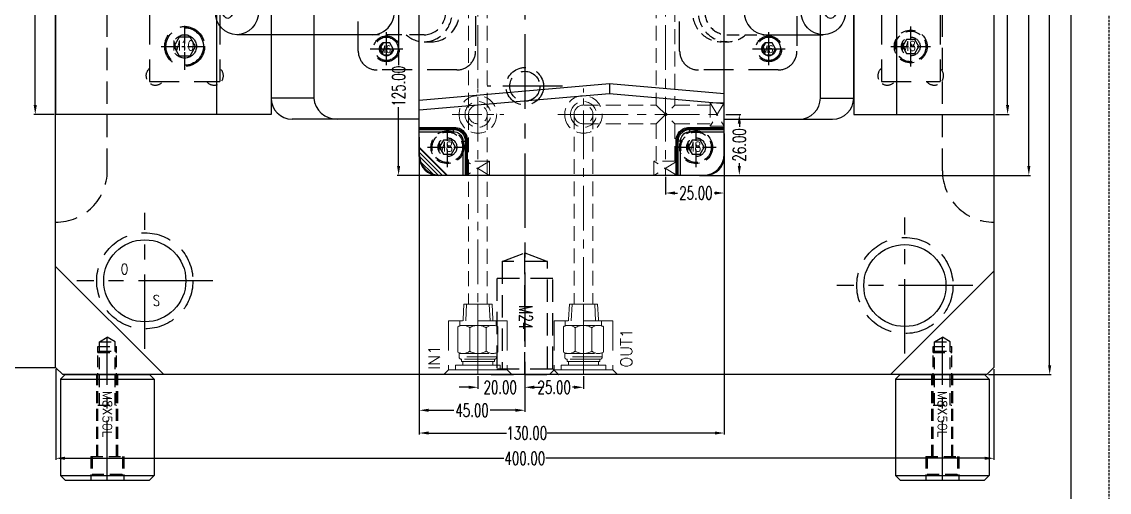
# Model space of a CAD drawing. Header units: inches. Extents: x 179987 to 181505, y -56815 to -55741.
# Drawn here: x 181041.7 to 181505.3, y -56300.4 to -56099.6 of the extents above; entities that cross this region are included whole.
import ezdxf
from ezdxf.enums import TextEntityAlignment as Align

# ---------------------------------------------------------------- set-up
doc = ezdxf.new("R2010")
doc.units = ezdxf.units.IN
doc.header["$LTSCALE"] = 2
doc.header["$MEASUREMENT"] = 0
doc.header["$PDMODE"] = 3
doc.header["$PDSIZE"] = 0.3125
for name, pattern in [('CENTER', [50.8, 31.75, -6.35, 6.35, -6.35]), ('CENTER2', [1.125, 0.75, -0.125, 0.125, -0.125]), ('DASHED', [0.75, 0.5, -0.25]), ('HIDDEN', [9.525, 6.35, -3.175])]:
    doc.linetypes.add(name, pattern=pattern)
doc.layers.get('0').update_dxf_attribs({"linetype": 'CONTINUOUS'})
doc.layers.get('Defpoints').update_dxf_attribs({"linetype": 'CONTINUOUS'})
for name, color, linetype in [('5', 5, 'CONTINUOUS'), ('A', 7, 'CONTINUOUS'), ('CAV-COR', 1, 'CONTINUOUS'), ('cen', 1, 'CENTER'), ('COOL', 171, 'CONTINUOUS'), ('hidden', 4, 'HIDDEN'), ('PIN', 4, 'CONTINUOUS'), ('SCREW', 52, 'HIDDEN'), ('SILDE', 6, 'CONTINUOUS'), ('SP', 3, 'CONTINUOUS'), ('WT', 4, 'CONTINUOUS'), ('壓塊', 157, 'CONTINUOUS'), ('文字', 1, 'CONTINUOUS')]:
    doc.layers.add(name, color=color, linetype=linetype)
doc.layers.add('dim', color=3, linetype='CONTINUOUS', lineweight=15)
doc.layers.add('WR', color=122, linetype='HIDDEN', lineweight=18)
doc.styles.add('ROMANC', font='romanc', dxfattribs={"width": 0.6, "height": 1})
doc.styles.add('ROMANS', font='ROMANS.shx', dxfattribs={"height": 5, "bigfont": 'chineset.shx'})
doc.styles.get("Standard").update_dxf_attribs({"font": 'txt.shx', "width": 0.67})
doc.styles.add('txt', font='txt.shx', dxfattribs={"width": 0.75, "height": 3.2})
doc.dimstyles.new('2.00', dxfattribs={"dimtxt": 5.5, "dimasz": 4, "dimexe": 0.666, "dimexo": 0.626, "dimgap": 1, "dimtad": 0, "dimzin": 0, "dimdsep": 46, "dimtxsty": 'Standard', "dimcen": 0.09, "dimclrd": 3, "dimclre": 3, "dimclrt": 7, "dimazin": 0, "dimtfac": 1, "dimtofl": 0, "dimtmove": 0, "dimatfit": 0, "dimfxl": 0, "dimtolj": 1, "dimtzin": 0, "dimarcsym": 0})

# ---------------------------------------------------------------- blocks, each defined once
blk = doc.blocks.new('*D40286')
at = {"layer": 'Defpoints', "color": 0}
for p in [(181211.18, -56148.57), (181341.18, -56146.73), (181341.18, -56275.14)]:
    blk.add_point(p, dxfattribs=at)
at = {"layer": 'dim', "color": 3, "linetype": 'ByBlock', "lineweight": -2}
for p, q in [((181211.18, -56149.19), (181211.18, -56275.8)), ((181341.18, -56147.35), (181341.18, -56275.8)), ((181215.18, -56275.14), (181248.34, -56275.14)), ((181337.18, -56275.14), (181265.7, -56275.14))]:
    blk.add_line(p, q, dxfattribs=at)
at = {"layer": 'dim', "color": 3, "linetype": 'ByBlock'}
for points in [[(181215.18, -56274.47), (181215.18, -56275.8), (181211.18, -56275.14)], [(181337.18, -56275.8), (181337.18, -56274.47), (181341.18, -56275.14)]]:
    blk.add_solid(points, dxfattribs=at)
at = {"layer": 'dim', "color": 7, "linetype": 'ByBlock', "insert": (181257.02, -56275.14), "char_height": 5.5, "attachment_point": 5}
blk.add_mtext('\\A1;130.00', dxfattribs=at)
blk = doc.blocks.new('*D40287')
at = {"layer": 'Defpoints', "color": 0}
for p in [(181056.18, -56247.2), (181456.18, -56247.2), (181456.18, -56285.92)]:
    blk.add_point(p, dxfattribs=at)
at = {"layer": 'dim', "color": 3, "linetype": 'ByBlock', "lineweight": -2}
for p, q in [((181056.18, -56247.83), (181056.18, -56286.58)), ((181456.18, -56247.83), (181456.18, -56286.58)), ((181060.18, -56285.92), (181247.19, -56285.92)), ((181452.18, -56285.92), (181265.16, -56285.92))]:
    blk.add_line(p, q, dxfattribs=at)
at = {"layer": 'dim', "color": 3, "linetype": 'ByBlock'}
for points in [[(181060.18, -56285.25), (181060.18, -56286.58), (181056.18, -56285.92)], [(181452.18, -56286.58), (181452.18, -56285.25), (181456.18, -56285.92)]]:
    blk.add_solid(points, dxfattribs=at)
at = {"layer": 'dim', "color": 7, "linetype": 'ByBlock', "insert": (181256.18, -56285.92), "char_height": 5.5, "attachment_point": 5}
blk.add_mtext('\\A1;400.00', dxfattribs=at)
blk = doc.blocks.new('*D40288')
at = {"layer": 'Defpoints', "color": 0}
for p in [(181322.7, -55885.2), (181471.03, -55885.2), (181332.18, -56165.2)]:
    blk.add_point(p, dxfattribs=at)
at = {"layer": 'dim', "color": 3, "linetype": 'ByBlock', "lineweight": -2}
for p, q in [((181323.33, -55885.2), (181471.7, -55885.2)), ((181471.03, -55889.2), (181471.03, -56015.91)), ((181471.03, -56161.2), (181471.03, -56034.49)), ((181332.8, -56165.2), (181471.7, -56165.2))]:
    blk.add_line(p, q, dxfattribs=at)
at = {"layer": 'dim', "color": 3, "linetype": 'ByBlock'}
for points in [[(181471.7, -55889.2), (181470.36, -55889.2), (181471.03, -55885.2)], [(181470.36, -56161.2), (181471.7, -56161.2), (181471.03, -56165.2)]]:
    blk.add_solid(points, dxfattribs=at)
at = {"layer": 'dim', "color": 7, "linetype": 'ByBlock', "insert": (181471.03, -56025.2), "char_height": 5.5, "attachment_point": 5, "rotation": 90}
blk.add_mtext('\\A1;280.00', dxfattribs=at)
blk = doc.blocks.new('*D40289')
at = {"layer": 'Defpoints', "color": 0}
for p in [(181453.18, -55800.2), (181479.91, -55800.2), (181453.18, -56250.2)]:
    blk.add_point(p, dxfattribs=at)
at = {"layer": 'dim', "color": 3, "linetype": 'ByBlock', "lineweight": -2}
for p, q in [((181453.8, -55800.2), (181480.58, -55800.2)), ((181479.91, -55804.2), (181479.91, -56015.91)), ((181479.91, -56246.2), (181479.91, -56034.49)), ((181453.8, -56250.2), (181480.58, -56250.2))]:
    blk.add_line(p, q, dxfattribs=at)
at = {"layer": 'dim', "color": 3, "linetype": 'ByBlock'}
for points in [[(181480.58, -55804.2), (181479.25, -55804.2), (181479.91, -55800.2)], [(181479.25, -56246.2), (181480.58, -56246.2), (181479.91, -56250.2)]]:
    blk.add_solid(points, dxfattribs=at)
at = {"layer": 'dim', "color": 7, "linetype": 'ByBlock', "insert": (181479.91, -56025.2), "char_height": 5.5, "attachment_point": 5, "rotation": 90}
blk.add_mtext('\\A1;450.00', dxfattribs=at)
blk = doc.blocks.new('*D40307')
at = {"layer": 'Defpoints', "color": 0}
for p in [(181211.18, -56148.2), (181256.18, -56247.8), (181256.18, -56265.43)]:
    blk.add_point(p, dxfattribs=at)
at = {"layer": 'dim', "color": 3, "linetype": 'ByBlock', "lineweight": -2}
for p, q in [((181211.18, -56148.83), (181211.18, -56266.1)), ((181256.18, -56248.43), (181256.18, -56266.1)), ((181215.18, -56265.43), (181225.92, -56265.43)), ((181252.18, -56265.43), (181241.43, -56265.43))]:
    blk.add_line(p, q, dxfattribs=at)
at = {"layer": 'dim', "color": 3, "linetype": 'ByBlock'}
for points in [[(181215.18, -56264.77), (181215.18, -56266.1), (181211.18, -56265.43)], [(181252.18, -56266.1), (181252.18, -56264.77), (181256.18, -56265.43)]]:
    blk.add_solid(points, dxfattribs=at)
at = {"layer": 'dim', "color": 7, "linetype": 'ByBlock', "insert": (181233.68, -56265.43), "char_height": 5.5, "attachment_point": 5}
blk.add_mtext('\\A1;45.00', dxfattribs=at)
blk = doc.blocks.new('20160324.153139')
at = {"layer": 'SCREW', "linetype": 'HIDDEN', "ltscale": 0.4}
for p, q in [((-3.38, 59), (0, 60.95)), ((3.38, 59), (0, 60.95)), ((-4, 10), (-4, 57)), ((-4, 57), (4, 57)), ((-4, 54.38), (-4, 57)), ((-3.38, 59), (3.38, 59)), ((-3.38, 55), (-3.38, 59)), ((3.38, 55), (3.38, 59)), ((4, 10), (4, 57)), ((4, 54.38), (4, 57)), ((-3.38, 55), (-4, 54.38)), ((-4, 54.38), (4, 54.38)), ((-3.38, 55), (3.38, 55)), ((-3.38, 32), (-3.38, 55)), ((3.38, 55), (4, 54.38)), ((3.38, 32), (3.38, 55)), ((-4.5, 10), (-4.5, 45)), ((4.5, 10), (4.5, 45)), ((-4, 32), (4, 32)), ((-7, 10), (-7, 0)), ((-7, 10), (7, 10)), ((-6.5, 10), (-6.5, 2.5)), ((6.5, 10), (6.5, 2.5)), ((7, 10), (7, 0)), ((-6.5, 2.5), (-6, 2)), ((-6.5, 2.5), (6.5, 2.5)), ((-6, 2), (6, 2)), ((6.5, 2.5), (6, 2))]:
    blk.add_line(p, q, dxfattribs=at)
at = {"layer": 'SCREW', "linetype": 'CENTER', "ltscale": 0.4}
blk.add_line((0, 0), (0, 60.95), dxfattribs=at)
at = {"layer": 'SP'}
for p, q in [((-20, 43), (-18, 45)), ((-20, 43), (20, 43)), ((-20, 43), (-20, 2)), ((-18, 45), (18, 45)), ((18, 45), (20, 43)), ((20, 43), (20, 2)), ((-20, 2), (20, 2)), ((-20, 2), (-18, 0)), ((-18, 0), (18, 0)), ((18, 0), (20, 2))]:
    blk.add_line(p, q, dxfattribs=at)
at = {"layer": '文字', "linetype": 'Continuous', "style": 'txt'}
blk.add_text('M8X50L', height=3.802, rotation=270, dxfattribs=at).set_placement((-1.87, 38.02))
blk = doc.blocks.new('*D40369')
at = {"layer": 'Defpoints', "color": 0}
for p in [(181456.18, -55911.2), (181461.98, -55911.2), (181456.18, -56139.2)]:
    blk.add_point(p, dxfattribs=at)
at = {"layer": 'dim', "color": 3, "linetype": 'ByBlock', "lineweight": -2}
for p, q in [((181456.8, -55911.2), (181462.64, -55911.2)), ((181461.98, -55915.2), (181461.98, -56015.6)), ((181461.98, -56135.2), (181461.98, -56034.8)), ((181456.8, -56139.2), (181462.64, -56139.2))]:
    blk.add_line(p, q, dxfattribs=at)
at = {"layer": 'dim', "color": 3, "linetype": 'ByBlock'}
for points in [[(181462.64, -55915.2), (181461.31, -55915.2), (181461.98, -55911.2)], [(181461.31, -56135.2), (181462.64, -56135.2), (181461.98, -56139.2)]]:
    blk.add_solid(points, dxfattribs=at)
at = {"layer": 'dim', "color": 7, "linetype": 'ByBlock', "insert": (181461.98, -56025.2), "char_height": 5.5, "attachment_point": 5, "rotation": 90}
blk.add_mtext('\\A1;228.00', dxfattribs=at)
blk = doc.blocks.new('*D40370')
at = {"layer": 'Defpoints', "color": 0}
for p in [(181056.18, -55911.2), (181047.48, -56139.2), (181056.18, -56139.2)]:
    blk.add_point(p, dxfattribs=at)
at = {"layer": 'dim', "color": 3, "linetype": 'ByBlock', "lineweight": -2}
for p, q in [((181055.55, -55911.2), (181046.81, -55911.2)), ((181047.48, -55915.2), (181047.48, -56015.6)), ((181047.48, -56135.2), (181047.48, -56034.8)), ((181055.55, -56139.2), (181046.81, -56139.2))]:
    blk.add_line(p, q, dxfattribs=at)
at = {"layer": 'dim', "color": 3, "linetype": 'ByBlock'}
for points in [[(181048.15, -55915.2), (181046.81, -55915.2), (181047.48, -55911.2)], [(181046.81, -56135.2), (181048.15, -56135.2), (181047.48, -56139.2)]]:
    blk.add_solid(points, dxfattribs=at)
at = {"layer": 'dim', "color": 7, "linetype": 'ByBlock', "insert": (181047.48, -56025.2), "char_height": 5.5, "attachment_point": 5, "rotation": 90}
blk.add_mtext('\\A1;228.00', dxfattribs=at)
blk = doc.blocks.new('20160815.194443')
at = {"layer": 'SCREW', "linetype": 'CENTER2', "ltscale": 5}
for p, q in [((0, -10), (0, 10)), ((-10, 0), (10, 0))]:
    blk.add_line(p, q, dxfattribs=at)
at = {"layer": 'SCREW', "linetype": 'Continuous'}
blk.add_lwpolyline([(-2.31, 4), (-4.62, 0), (-2.31, -4), (2.31, -4), (4.62, 0), (2.31, 4)], close=True, dxfattribs=at)
at = {"layer": 'SCREW'}
for radius in [8.5, 8, 5]:
    blk.add_circle((0, 0), radius, dxfattribs=at)
at = {"layer": 'dim', "style": 'ROMANC', "width": 0.8}
blk.add_text('M10', height=4.186, dxfattribs=at).set_placement((-5.14, -1.71))
blk = doc.blocks.new('20160804.135220')
at = {"layer": 'SCREW', "linetype": 'CENTER2', "ltscale": 5}
for p, q in [((0, -8.5), (0, 8.5)), ((-8.5, 0), (8.5, 0))]:
    blk.add_line(p, q, dxfattribs=at)
at = {"layer": 'SCREW'}
blk.add_lwpolyline([(-1.73, 3), (-3.46, 0), (-1.73, -3), (1.73, -3), (3.46, 0), (1.73, 3)], close=True, dxfattribs=at)
at = {"layer": 'SCREW', "ltscale": 0.5}
for radius in [7, 6.5, 4]:
    blk.add_circle((0, 0), radius, dxfattribs=at)
at = {"layer": 'dim', "style": 'ROMANC', "width": 0.8}
blk.add_text('M8', height=4.186, dxfattribs=at).set_placement((-4.07, -1.86))
blk = doc.blocks.new('20140410.082121')
at = {"layer": 'SCREW', "color": 137, "linetype": 'CENTER', "ltscale": 0.25}
for p, q in [((0, -7.04), (0, 7.04)), ((-7, 0), (7, 0))]:
    blk.add_line(p, q, dxfattribs=at)
at = {"layer": 'SCREW', "color": 137, "linetype": 'Continuous'}
blk.add_lwpolyline([(-1.44, 2.5), (-2.89, 0), (-1.44, -2.5), (1.44, -2.5), (2.89, 0), (1.44, 2.5)], close=True, dxfattribs=at)
at = {"layer": 'SCREW', "color": 137}
for radius in [5.5, 5, 3]:
    blk.add_circle((0, 0), radius, dxfattribs=at)
at = {"layer": 'dim', "style": 'ROMANC', "width": 0.8}
blk.add_text('M6', height=3.172, dxfattribs=at).set_placement((-2.87, -1.7))
blk = doc.blocks.new('20160826.184208')
at = {"layer": 'PIN'}
for p, q in [((70.17, 10), (12.21, 10)), ((70.17, -10), (12.21, -10))]:
    blk.add_line(p, q, dxfattribs=at)
at = {"layer": 'PIN', "linetype": 'HIDDEN', "ltscale": 0.5}
for p, q in [((92.09, 10), (70.17, 10)), ((92.09, 13), (95.22, 13)), ((92.09, -10), (70.17, -10)), ((92.09, -13), (95.22, -13))]:
    blk.add_line(p, q, dxfattribs=at)
at = {"layer": 'PIN', "linetype": 'CENTER2', "ltscale": 12}
blk.add_line((0, 0), (110.18, 0), dxfattribs=at)
at = {"layer": 'PIN', "linetype": 'HIDDEN', "ltscale": 0.5}
for centre, major_axis, start_param, end_param in [((92.09, 0), (0, -13), 5.590025, 10.117938), ((92.09, 0), (0, -10), 0, 3.141593), ((95.22, 0), (0, -13), 0, 3.141593)]:
    blk.add_ellipse(centre, major_axis=major_axis, ratio=0.920505, start_param=start_param, end_param=end_param, dxfattribs=at)
at = {"layer": 'PIN'}
for centre, major_axis, ratio in [((12.21, 0), (0, -10), 0.920505), ((8.3, 0), (0, -3), 0.724975)]:
    blk.add_ellipse(centre, major_axis=major_axis, ratio=ratio, dxfattribs=at)
blk.add_ellipse((70.17, 0), major_axis=(0, -10), ratio=0.920505, start_param=0, end_param=3.141593, dxfattribs=at)
blk = doc.blocks.new('20160903.165309')
at = {"layer": 'PIN', "linetype": 'HIDDEN', "ltscale": 0.4}
for p, q in [((-16.7, 3), (-19.17, 3)), ((-16.7, 0), (0, 0)), ((-16.7, -23), (-19.17, -23)), ((-16.7, -20), (0, -20))]:
    blk.add_line(p, q, dxfattribs=at)
at = {"layer": 'PIN'}
for p, q in [((0, 0), (24.31, 0)), ((0, -20), (24.31, -20))]:
    blk.add_line(p, q, dxfattribs=at)
at = {"layer": 'PIN', "linetype": 'CENTER2', "ltscale": 12}
blk.add_line((36.82, -10), (-34.53, -10), dxfattribs=at)
at = {"layer": 'PIN', "linetype": 'HIDDEN', "ltscale": 0.4}
for centre, major_axis, start_param, end_param in [((-19.17, -10), (0, -13), 3.141593, 6.283185), ((-16.7, -10), (0, -13), 2.448433, 6.976345), ((-16.7, -10), (0, -10), 3.141593, 6.283185)]:
    blk.add_ellipse(centre, major_axis=major_axis, ratio=0.951057, start_param=start_param, end_param=end_param, dxfattribs=at)
at = {"layer": 'PIN'}
blk.add_ellipse((0, -10), major_axis=(0, -10), ratio=0.951057, start_param=3.141593, end_param=6.283185, dxfattribs=at)
for centre, major_axis, ratio in [((24.31, -10), (0, -10), 0.951057), ((27.4, -10), (0, -3), 0.809134)]:
    blk.add_ellipse(centre, major_axis=major_axis, ratio=ratio, dxfattribs=at)
blk = doc.blocks.new('*D40385')
at = {"layer": 'Defpoints', "color": 0}
for p in [(181236.18, -56250.2), (181256.18, -56250.2), (181236.18, -56255.62)]:
    blk.add_point(p, dxfattribs=at)
at = {"layer": 'dim', "color": 3, "linetype": 'ByBlock', "lineweight": -2}
for p, q in [((181236.18, -56250.83), (181236.18, -56256.29)), ((181256.18, -56250.83), (181256.18, -56256.29)), ((181232.18, -56255.62), (181228.18, -56255.62)), ((181260.18, -56255.62), (181264.18, -56255.62))]:
    blk.add_line(p, q, dxfattribs=at)
at = {"layer": 'dim', "color": 3, "linetype": 'ByBlock'}
for points in [[(181232.18, -56256.29), (181232.18, -56254.95), (181236.18, -56255.62)], [(181260.18, -56254.95), (181260.18, -56256.29), (181256.18, -56255.62)]]:
    blk.add_solid(points, dxfattribs=at)
at = {"layer": 'dim', "color": 7, "linetype": 'ByBlock', "insert": (181245.68, -56255.62), "char_height": 5.5, "attachment_point": 5}
blk.add_mtext('\\A1;20.00', dxfattribs=at)
blk = doc.blocks.new('*D40386')
at = {"layer": 'Defpoints', "color": 0}
for p in [(181256.18, -56250.83), (181281.18, -56250.2), (181281.18, -56255.62)]:
    blk.add_point(p, dxfattribs=at)
at = {"layer": 'dim', "color": 3, "linetype": 'ByBlock', "lineweight": -2}
for p, q in [((181256.18, -56251.45), (181256.18, -56256.29)), ((181281.18, -56250.83), (181281.18, -56256.29)), ((181260.18, -56255.62), (181260.93, -56255.62)), ((181277.18, -56255.62), (181276.44, -56255.62))]:
    blk.add_line(p, q, dxfattribs=at)
at = {"layer": 'dim', "color": 3, "linetype": 'ByBlock'}
for points in [[(181260.18, -56254.95), (181260.18, -56256.29), (181256.18, -56255.62)], [(181277.18, -56256.29), (181277.18, -56254.95), (181281.18, -56255.62)]]:
    blk.add_solid(points, dxfattribs=at)
at = {"layer": 'dim', "color": 7, "linetype": 'ByBlock', "insert": (181268.69, -56255.62), "char_height": 5.5, "attachment_point": 5}
blk.add_mtext('\\A1;25.00', dxfattribs=at)
blk = doc.blocks.new('*D40387')
at = {"layer": 'Defpoints', "color": 0}
for p in [(181341.18, -56139.2), (181347.62, -56139.2), (181329.95, -56165.2)]:
    blk.add_point(p, dxfattribs=at)
at = {"layer": 'dim', "color": 3, "linetype": 'ByBlock', "lineweight": -2}
for p, q in [((181341.8, -56139.2), (181348.28, -56139.2)), ((181347.62, -56143.2), (181347.62, -56144.44)), ((181347.62, -56161.2), (181347.62, -56159.96)), ((181330.57, -56165.2), (181348.28, -56165.2))]:
    blk.add_line(p, q, dxfattribs=at)
at = {"layer": 'dim', "color": 3, "linetype": 'ByBlock'}
for points in [[(181348.29, -56143.2), (181346.95, -56143.2), (181347.62, -56139.2)], [(181346.95, -56161.2), (181348.29, -56161.2), (181347.62, -56165.2)]]:
    blk.add_solid(points, dxfattribs=at)
at = {"layer": 'dim', "color": 7, "linetype": 'ByBlock', "insert": (181347.62, -56152.2), "char_height": 5.5, "attachment_point": 5, "rotation": 90}
blk.add_mtext('\\A1;26.00', dxfattribs=at)
blk = doc.blocks.new('*D40388')
at = {"layer": 'Defpoints', "color": 0}
for p in [(181341.18, -56152.12), (181316.18, -56165.2), (181316.18, -56172.74)]:
    blk.add_point(p, dxfattribs=at)
at = {"layer": 'dim', "color": 3, "linetype": 'ByBlock', "lineweight": -2}
for p, q in [((181341.18, -56152.75), (181341.18, -56173.41)), ((181316.18, -56165.83), (181316.18, -56173.41)), ((181320.18, -56172.74), (181321.33, -56172.74)), ((181337.18, -56172.74), (181336.84, -56172.74))]:
    blk.add_line(p, q, dxfattribs=at)
at = {"layer": 'dim', "color": 3, "linetype": 'ByBlock'}
for points in [[(181320.18, -56172.07), (181320.18, -56173.41), (181316.18, -56172.74)], [(181337.18, -56173.41), (181337.18, -56172.07), (181341.18, -56172.74)]]:
    blk.add_solid(points, dxfattribs=at)
at = {"layer": 'dim', "color": 7, "linetype": 'ByBlock', "insert": (181329.09, -56172.74), "char_height": 5.5, "attachment_point": 5}
blk.add_mtext('\\A1;25.00', dxfattribs=at)
blk = doc.blocks.new('*D40389')
at = {"layer": 'Defpoints', "color": 0}
for p in [(181202.37, -56040.2), (181211.18, -56040.2), (181229.81, -56165.2)]:
    blk.add_point(p, dxfattribs=at)
at = {"layer": 'dim', "color": 3, "linetype": 'ByBlock', "lineweight": -2}
for p, q in [((181210.55, -56040.2), (181201.7, -56040.2)), ((181202.37, -56044.2), (181202.37, -56118.18)), ((181202.37, -56161.2), (181202.37, -56136.14)), ((181229.18, -56165.2), (181201.7, -56165.2))]:
    blk.add_line(p, q, dxfattribs=at)
at = {"layer": 'dim', "color": 3, "linetype": 'ByBlock'}
for points in [[(181203.04, -56044.2), (181201.7, -56044.2), (181202.37, -56040.2)], [(181201.7, -56161.2), (181203.04, -56161.2), (181202.37, -56165.2)]]:
    blk.add_solid(points, dxfattribs=at)
at = {"layer": 'dim', "color": 7, "linetype": 'ByBlock', "insert": (181202.37, -56127.16), "char_height": 5.5, "attachment_point": 5, "rotation": 90}
blk.add_mtext('\\A1;125.00', dxfattribs=at)
blk = doc.blocks.new('20140913.083227')
at = {"layer": 'WR', "linetype": 'CENTER', "ltscale": 0.2}
for p, q in [((0, 11), (0, -11)), ((-11, 0), (11, 0))]:
    blk.add_line(p, q, dxfattribs=at)
at = {"layer": 'WR', "linetype": 'HIDDEN', "ltscale": 0.5}
for radius in [8, 5.5, 4]:
    blk.add_circle((0, 0), radius, dxfattribs=at)
blk = doc.blocks.new('20150129.111502')
at = {"layer": '5', "color": 122, "linetype": 'HIDDEN', "lineweight": 0}
for p, q in [((0, 14.5), (0, -14.5)), ((2, 12.5), (0, 14.5)), ((2, 12.5), (2, -12.5)), ((23, 12.5), (2, 12.5)), ((2, -9.5), (2, 9.5)), ((4.01, 9.5), (2, 9.5)), ((4.01, 6.4), (4.01, 9.5)), ((23, -12.5), (23, 12.5)), ((4.01, -6.4), (4.01, 6.4)), ((5.51, 6.4), (4.01, 6.4)), ((5.51, 6.4), (5.51, 7)), ((6.51, 7), (5.51, 7)), ((5.51, 6.4), (5.51, 7)), ((5.51, -6.4), (5.51, 6.4)), ((6.51, -7), (6.51, 7)), ((7.51, -8), (7.51, 8)), ((9.33, 8), (7.51, 8)), ((9, 8), (9, -8)), ((20.43, 8.5), (9.57, 8.5)), ((23, 7.75), (20.77, 7.75)), ((21, 7.75), (21, -7.75)), ((23.56, 6.35), (23, 6.35)), ((23, 5.19), (30, 4.82)), ((23.56, 6.35), (30, 6.01)), ((30, 6.01), (30, -6.01)), ((20.01, 3.5), (9.99, 3.5)), ((20.01, -3.5), (9.99, -3.5)), ((5.51, -6.4), (4.01, -6.4)), ((4.01, -6.4), (4.01, -9.5)), ((5.51, -6.4), (5.51, -7)), ((5.51, -6.4), (5.51, -7)), ((6.51, -7), (5.51, -7)), ((9.33, -8), (7.51, -8)), ((20.43, -8.5), (9.57, -8.5)), ((23, -7.75), (20.77, -7.75)), ((23, -5.19), (30, -4.82)), ((23.56, -6.35), (23, -6.35)), ((23.56, -6.35), (30, -6.01)), ((2, -12.5), (0, -14.5)), ((4.01, -9.5), (2, -9.5)), ((23, -12.5), (2, -12.5))]:
    blk.add_line(p, q, dxfattribs=at)
at = {"layer": '5', "color": 122, "linetype": 'CENTER', "lineweight": 0, "ltscale": 0.5}
blk.add_line((0, 0), (30, 0), dxfattribs=at)
at = {"layer": '5', "color": 122, "linetype": 'HIDDEN', "lineweight": 0}
for centre, radius, start, end in [((7.51, 7), 1, 90, 180), ((13.47, 6.32), 4.47, 150.752, 219.0183), ((16.53, 6.32), 4.47, 320.9817, 29.248), ((15.66, 0), 6.66, 148.3016, 211.6984), ((14.34, 0), 6.66, 328.3016, 31.6984), ((13.47, -6.32), 4.47, 140.9817, 209.248), ((16.53, -6.32), 4.47, 330.752, 39.0183), ((7.51, -7), 1, 180, 270)]:
    blk.add_arc(centre, radius, start, end, dxfattribs=at)

msp = doc.modelspace()

# ---------------------------------------------------------------- hatches: boundary and pattern name
at = {"layer": 'CAV-COR', "linetype": 'ByBlock'}
h = msp.add_hatch(dxfattribs=at)
h.set_pattern_fill('ANSI31', color=256, scale=10, angle=180, style=0)
h.set_pattern_definition([(135, (350415.6666, -2787.3127), (0.8838834765, 0.8838834765), [])])
h.paths.add_polyline_path([(181220.177, -56165.2, -0.4142136), (181211.177, -56156.2), (181211.177, -56153.2), (181223.177, -56165.2)])

# ---------------------------------------------------------------- linework, layer by layer
at = {"linetype": 'CENTER', "ltscale": 0.5}
msp.add_line((181256.177, -55800.2), (181256.177, -56250.2), dxfattribs=at)
for p, q in [((181056.177, -56247.2), (181056.177, -55803.2)), ((181456.177, -55803.2), (181456.177, -56247.2)), ((181147.991, -55918.2), (181147.991, -56132.2)), ((181166.177, -55918.2), (181166.177, -56132.2)), ((181382.177, -56132.2), (181382.177, -55918.2)), ((181396.372, -56132.2), (181396.372, -55918.2)), ((181166.177, -56132.2), (181147.991, -56132.2)), ((181382.177, -56132.2), (181396.372, -56132.2)), ((181211.177, -56141.2), (181156.991, -56141.2)), ((181341.177, -56141.2), (181387.372, -56141.2)), ((181102.357, -56250.2), (181056.177, -56204.019)), ((181411.997, -56250.2), (181456.177, -56206.019)), ((181059.177, -56250.2), (181056.177, -56247.2)), ((181456.177, -56247.2), (181453.177, -56250.2)), ((181453.177, -56250.2), (181059.177, -56250.2))]:
    msp.add_line(p, q)
at = {"color": 8, "linetype": 'HIDDEN', "ltscale": 0.75}
for p, q in [((181078.177, -56163.2), (181078.177, -55885.2)), ((181434.177, -56163.2), (181434.177, -55885.2)), ((181246.577, -56202), (181256.177, -56198.284)), ((181256.177, -56250.2), (181256.177, -56198.284)), ((181256.177, -56198.284), (181265.777, -56202)), ((181246.577, -56202), (181246.577, -56247.8)), ((181265.777, -56202), (181246.577, -56202)), ((181265.777, -56247.8), (181265.777, -56202)), ((181268.177, -56209.2), (181244.177, -56209.2)), ((181244.177, -56209.2), (181244.177, -56247.8)), ((181268.177, -56247.8), (181268.177, -56209.2)), ((181241.777, -56250.2), (181270.577, -56250.2)), ((181244.177, -56247.8), (181268.177, -56247.8)), ((181270.577, -56250.2), (181268.177, -56247.8))]:
    msp.add_line(p, q, dxfattribs=at)
at = {"color": 8, "linetype": 'CENTER', "ltscale": 0.4}
msp.add_line((181272.177, -56127.2), (181240.177, -56127.2), dxfattribs=at)
at = {"color": 8, "linetype": 'HIDDEN', "ltscale": 0.75}
for radius in [8, 6.4]:
    msp.add_circle((181256.177, -56127.2), radius, dxfattribs=at)
for centre in [(181094.177, -56210.2), (181418.177, -56212.2)]:
    msp.add_circle(centre, 17.5)
at = {"color": 8, "linetype": 'HIDDEN', "ltscale": 0.4}
for centre, start, end in [((181098.677, -56122.7), 128.68219, 321.31781), ((181123.677, -56122.7), 218.68219, 51.31781), ((181410.677, -56122.7), 128.68219, 321.31781), ((181430.677, -56122.7), 218.68219, 51.31781)]:
    msp.add_arc(centre, 4, start, end, dxfattribs=at)
for centre, radius, start, end in [((181156.991, -56132.2), 9, 180, 270), ((181176.037, -56131.3), 9.901, 185.2153, 270.81028), ((181373.177, -56132.2), 9, 270, 0), ((181387.372, -56132.2), 9, 270, 0)]:
    msp.add_arc(centre, radius, start, end)
at = {"color": 8, "linetype": 'HIDDEN', "ltscale": 0.75}
for centre, start, end in [((181056.177, -56163.2), 270, 0), ((181456.177, -56163.2), 180, 270)]:
    msp.add_arc(centre, 22, start, end, dxfattribs=at)
at = {"layer": 'A', "linetype": 'DASHED'}
msp.add_line((181505.31, -56815.29), (181505.31, -55741.104), dxfattribs=at)
at = {"layer": 'A'}
msp.add_line((181489.089, -56799.068), (181489.089, -55757.325), dxfattribs=at)
at = {"layer": 'CAV-COR', "linetype": 'ByBlock'}
for p, q in [((181211.177, -56157.2), (181211.177, -55893.2)), ((181341.177, -56157.2), (181341.177, -55893.2)), ((181211.177, -56144.725), (181226.159, -56144.725)), ((181211.177, -56145.225), (181226.159, -56145.225)), ((181211.177, -56145.569), (181225.814, -56145.569)), ((181225.814, -56145.569), (181226.159, -56145.225)), ((181225.814, -56146.568), (181225.814, -56145.569)), ((181226.159, -56144.725), (181226.159, -56145.225)), ((181326.195, -56144.725), (181341.177, -56144.725)), ((181326.195, -56144.725), (181326.195, -56145.225)), ((181326.195, -56145.225), (181341.177, -56145.225)), ((181326.539, -56145.569), (181326.195, -56145.225)), ((181326.539, -56145.569), (181341.177, -56145.569)), ((181326.539, -56146.568), (181326.539, -56145.569)), ((181211.177, -56146.568), (181225.814, -56146.568)), ((181326.539, -56146.568), (181341.177, -56146.568)), ((181223.177, -56165.2), (181211.177, -56153.2)), ((181229.808, -56150.562), (181230.807, -56150.562)), ((181229.808, -56150.562), (181229.808, -56165.2)), ((181230.807, -56150.562), (181231.152, -56150.218)), ((181230.807, -56150.562), (181230.807, -56165.2)), ((181231.651, -56150.218), (181231.152, -56150.218)), ((181231.152, -56150.218), (181231.152, -56165.2)), ((181231.651, -56150.218), (181231.651, -56165.2)), ((181320.702, -56150.218), (181321.202, -56150.218)), ((181320.702, -56165.2), (181320.702, -56150.218)), ((181321.546, -56150.562), (181321.202, -56150.218)), ((181321.202, -56165.2), (181321.202, -56150.218)), ((181322.545, -56150.562), (181321.546, -56150.562)), ((181321.546, -56165.2), (181321.546, -56150.562)), ((181322.545, -56165.2), (181322.545, -56150.562)), ((181333.177, -56165.2), (181219.177, -56165.2)), ((180997.61, -56247.2), (181056.177, -56247.2))]:
    msp.add_line(p, q, dxfattribs=at)
for points in [[(181225.814, -56145.569), (181226.682, -56145.646), (181227.522, -56145.871), (181228.311, -56146.239), (181229.023, -56146.738), (181229.638, -56147.353), (181230.137, -56148.065), (181230.505, -56148.854), (181230.731, -56149.695), (181230.807, -56150.562)], [(181226.159, -56144.725), (181226.782, -56144.761), (181227.474, -56144.885), (181228.217, -56145.125), (181228.98, -56145.504), (181229.721, -56146.035), (181230.381, -56146.703), (181230.9, -56147.443), (181231.267, -56148.197), (181231.498, -56148.929), (181231.618, -56149.61), (181231.651, -56150.218)], [(181226.159, -56145.225), (181226.725, -56145.257), (181227.355, -56145.369), (181228.031, -56145.588), (181228.724, -56145.932), (181229.398, -56146.415), (181229.998, -56147.022), (181230.469, -56147.694), (181230.803, -56148.38), (181231.013, -56149.045), (181231.121, -56149.664), (181231.152, -56150.218)], [(181320.702, -56150.218), (181320.738, -56149.595), (181320.862, -56148.902), (181321.102, -56148.159), (181321.481, -56147.397), (181322.012, -56146.656), (181322.68, -56145.995), (181323.42, -56145.476), (181324.174, -56145.11), (181324.906, -56144.878), (181325.587, -56144.759), (181326.195, -56144.725)], [(181321.202, -56150.218), (181321.234, -56149.651), (181321.346, -56149.021), (181321.565, -56148.345), (181321.909, -56147.652), (181322.392, -56146.979), (181322.999, -56146.379), (181323.671, -56145.907), (181324.357, -56145.574), (181325.022, -56145.363), (181325.641, -56145.255), (181326.195, -56145.225)], [(181321.546, -56150.562), (181321.623, -56149.695), (181321.848, -56148.854), (181322.216, -56148.065), (181322.715, -56147.353), (181323.33, -56146.738), (181324.042, -56146.239), (181324.831, -56145.871), (181325.672, -56145.646), (181326.539, -56145.569)], [(181225.814, -56146.568), (181226.507, -56146.628), (181227.18, -56146.808), (181227.812, -56147.102), (181228.382, -56147.502), (181228.874, -56147.994), (181229.274, -56148.564), (181229.568, -56149.196), (181229.748, -56149.869), (181229.808, -56150.562)], [(181322.545, -56150.562), (181322.605, -56149.869), (181322.785, -56149.196), (181323.079, -56148.565), (181323.479, -56147.994), (181323.971, -56147.502), (181324.541, -56147.103), (181325.173, -56146.808), (181325.846, -56146.628), (181326.539, -56146.568)]]:
    msp.add_lwpolyline(points, dxfattribs=at)
for centre, radius, start, end in [((181220.177, -56156.2), 9, 180, 270), ((181219.177, -56157.2), 8, 180, 270), ((181332.177, -56156.2), 9, 270, 0), ((181333.177, -56157.2), 8, 270, 0)]:
    msp.add_arc(centre, radius, start, end, dxfattribs=at)
at = {"layer": 'cen', "linetype": 'CENTER', "ltscale": 0.5}
for p, q in [((181094.177, -56239.2), (181094.177, -56181.2)), ((181418.177, -56241.2), (181418.177, -56183.2)), ((181123.177, -56210.2), (181065.177, -56210.2)), ((181447.177, -56212.2), (181389.177, -56212.2))]:
    msp.add_line(p, q, dxfattribs=at)
at = {"layer": 'hidden'}
for centre in [(181094.177, -56210.2), (181418.177, -56212.2)]:
    msp.add_circle(centre, 20.5, dxfattribs=at)
at = {"layer": 'SILDE', "linetype": 'ByBlock'}
for p, q in [((181056.177, -55911.2), (181056.177, -56139.2)), ((181147.991, -55911.2), (181147.991, -56139.2)), ((181396.372, -55911.2), (181396.372, -56139.2)), ((181456.177, -55911.2), (181456.177, -56139.2)), ((181124.675, -56084.2), (181124.675, -56139.2)), ((181414.57, -56084.2), (181414.57, -56139.2)), ((181292.287, -56126.184), (181211.177, -56133.281)), ((181341.177, -56130.462), (181292.287, -56126.184)), ((181292.287, -56126.184), (181292.287, -56130.2)), ((181211.177, -56137.296), (181292.287, -56130.2)), ((181292.287, -56130.2), (181341.177, -56134.477)), ((181147.991, -56139.2), (181056.177, -56139.2)), ((181396.372, -56139.2), (181456.177, -56139.2))]:
    msp.add_line(p, q, dxfattribs=at)
at = {"layer": 'SILDE', "linetype": 'HIDDEN'}
for p, q in [((181096.177, -55925.2), (181096.177, -56125.2)), ((181126.177, -55925.2), (181126.177, -56125.2)), ((181408.177, -55925.2), (181408.177, -56125.2)), ((181433.177, -55925.2), (181433.177, -56125.2)), ((181096.177, -56125.2), (181126.177, -56125.2)), ((181408.177, -56125.2), (181433.177, -56125.2))]:
    msp.add_line(p, q, dxfattribs=at)
at = {"layer": 'WR', "linetype": 'HIDDEN', "ltscale": 0.5}
for p, q in [((181320.177, -56036.2), (181320.177, -56135.2)), ((181232.177, -56044.2), (181232.177, -56220.2)), ((181240.177, -56044.2), (181240.177, -56220.2)), ((181312.177, -56044.2), (181312.177, -56135.2)), ((181281.177, -56135.2), (181312.177, -56135.2)), ((181312.177, -56135.2), (181320.177, -56143.2)), ((181312.177, -56143.2), (181320.177, -56135.2)), ((181320.177, -56135.2), (181335.177, -56135.2)), ((181335.177, -56134.2), (181335.177, -56144.2)), ((181335.177, -56134.2), (181341.177, -56144.2)), ((181341.177, -56134.2), (181335.177, -56144.2)), ((181341.177, -56134.2), (181335.177, -56134.2)), ((181341.177, -56134.2), (181341.177, -56144.2)), ((181277.177, -56139.2), (181277.177, -56220.2)), ((181285.177, -56139.2), (181285.177, -56220.2)), ((181281.177, -56143.2), (181312.177, -56143.2)), ((181312.177, -56143.2), (181312.177, -56159.2)), ((181320.177, -56143.2), (181335.177, -56143.2)), ((181320.177, -56143.2), (181320.177, -56159.2)), ((181341.177, -56144.2), (181335.177, -56144.2)), ((181241.177, -56159.2), (181231.177, -56159.2)), ((181241.177, -56159.2), (181231.177, -56165.2)), ((181241.177, -56165.2), (181231.177, -56159.2)), ((181231.177, -56165.2), (181231.177, -56159.2)), ((181241.177, -56165.2), (181241.177, -56159.2)), ((181321.177, -56159.2), (181311.177, -56159.2)), ((181321.177, -56159.2), (181311.177, -56165.2)), ((181321.177, -56165.2), (181311.177, -56159.2)), ((181311.177, -56165.2), (181311.177, -56159.2)), ((181321.177, -56165.2), (181321.177, -56159.2)), ((181241.177, -56165.2), (181231.177, -56165.2)), ((181321.177, -56165.2), (181311.177, -56165.2))]:
    msp.add_line(p, q, dxfattribs=at)
at = {"layer": 'WR', "linetype": 'CENTER', "ltscale": 0.3}
for p, q in [((181236.177, -56040.2), (181236.177, -56220.2)), ((181316.177, -56040.2), (181316.177, -56165.2)), ((181281.177, -56139.2), (181281.177, -56220.2)), ((181281.177, -56139.2), (181341.177, -56139.2))]:
    msp.add_line(p, q, dxfattribs=at)
at = {"layer": '壓塊', "linetype": 'HIDDEN'}
for points in [[(181193.177, -56070.2), (181227.177, -56070.2, -0.4142136), (181235.177, -56078.2), (181235.177, -56112.2, -0.4142136), (181227.177, -56120.2), (181193.177, -56120.2, -0.4142136), (181185.177, -56112.2), (181185.177, -56078.2, -0.4142136)], [(181364.177, -56120.2), (181330.177, -56120.2, -0.4142136), (181322.177, -56112.2), (181322.177, -56078.2, -0.4142136), (181330.177, -56070.2), (181364.177, -56070.2, -0.4142136), (181372.177, -56078.2), (181372.177, -56112.2, -0.4142136)]]:
    msp.add_lwpolyline(points, format="xyb", close=True, dxfattribs=at)

# ---------------------------------------------------------------- block references
at = {"layer": 'PIN', "linetype": 'ByBlock'}
for name, p in [('20160826.184208', (181121.205, -56095.2)), ('20160903.165309', (181359.098, -56085.2))]:
    msp.add_blockref(name, p, dxfattribs=at)
at = {"layer": 'SCREW', "linetype": 'ByBlock'}
for name, p in [('20160815.194443', (181111.177, -56110.2)), ('20160804.135220', (181420.677, -56110.2)), ('20160804.135220', (181223.177, -56153.2)), ('20160804.135220', (181329.177, -56153.2))]:
    msp.add_blockref(name, p, dxfattribs=at)
at = {"layer": 'SCREW', "linetype": 'ByBlock', "ltscale": 0.3}
for p in [(181197.177, -56111.2), (181360.177, -56111.2)]:
    msp.add_blockref('20140410.082121', p, dxfattribs=at)
at = {"layer": 'SP', "linetype": 'Continuous', "ltscale": 0.3}
for p in [(181078.177, -56295.2), (181434.177, -56295.2)]:
    msp.add_blockref('20160324.153139', p, dxfattribs=at)
at = {"layer": 'WR', "linetype": 'ByBlock', "xscale": -1, "rotation": 180}
for p in [(181236.177, -56139.2), (181281.177, -56139.2)]:
    msp.add_blockref('20140913.083227', p, dxfattribs=at)
at = {"layer": 'WT', "linetype": 'ByBlock', "rotation": 90.00000000000001}
for p in [(181236.177, -56250.2), (181281.177, -56250.2)]:
    msp.add_blockref('20150129.111502', p, dxfattribs=at)

# ---------------------------------------------------------------- texts
at = {"style": 'ROMANS', "width": 0.75}
for s, p in [('O', (181083.917, -56207.487)), ('S', (181097.648, -56220.9))]:
    msp.add_text(s, height=4.6, dxfattribs=at).set_placement(p)
at = {"color": 8, "linetype": 'HIDDEN', "ltscale": 0.75, "insert": (181253.81, -56220.643), "char_height": 5.6, "width": 35.58335, "attachment_point": 7, "rotation": 270}
msp.add_mtext('M24', dxfattribs=at)
at = {"layer": 'COOL', "color": 4}
for s, p in [('OUT1', (181299.452, -56238.843)), ('IN1', (181217.534, -56242.866))]:
    msp.add_text(s, height=4.8768, rotation=450, dxfattribs=at).set_placement(p, align=Align.MIDDLE)

# ---------------------------------------------------------------- dimensions: what is measured, and where the dimension line sits
at = {"layer": 'dim', "linetype": 'ByBlock'}
for base, p1, p2, picture, middle in [((181479.912, -55800.2), (181453.177, -56250.2), (181453.177, -55800.2), '*D40289', (181479.912, -56025.2)), ((181471.03, -55885.2), (181332.177, -56165.2), (181322.702, -55885.2), '*D40288', (181471.03, -56025.2)), ((181202.369, -56040.2), (181229.808, -56165.2), (181211.177, -56040.2), '*D40389', (181202.369, -56127.16))]:
    dim = msp.add_linear_dim(base=base, p1=p1, p2=p2, angle=90, dimstyle='2.00', dxfattribs=at)
    dim.commit()
    dim.dimension.update_dxf_attribs({"geometry": picture, "text_midpoint": middle, "dimtype": 160})
for base, p1, p2, picture, middle in [((181047.48, -56139.2), (181056.177, -55911.2), (181056.177, -56139.2), '*D40370', (181047.48, -56025.2)), ((181461.978, -55911.2), (181456.177, -56139.2), (181456.177, -55911.2), '*D40369', (181461.978, -56025.2)), ((181347.619, -56139.2), (181329.947, -56165.2), (181341.177, -56139.2), '*D40387', (181347.619, -56152.2))]:
    dim = msp.add_linear_dim(base=base, p1=p1, p2=p2, angle=90, dimstyle='2.00', dxfattribs=at)
    dim.commit()
    dim.dimension.update_dxf_attribs({"geometry": picture, "text_midpoint": middle})
for base, p1, p2, picture, middle in [((181341.177, -56275.135), (181211.177, -56148.568), (181341.177, -56146.725), '*D40286', (181257.019, -56275.135)), ((181316.177, -56172.739), (181341.177, -56152.122), (181316.177, -56165.2), '*D40388', (181329.087, -56172.739)), ((181456.177, -56285.917), (181056.177, -56247.2), (181456.177, -56247.2), '*D40287', (181256.177, -56285.917)), ((181236.177, -56255.62), (181256.177, -56250.2), (181236.177, -56250.2), '*D40385', (181245.681, -56255.62)), ((181281.177, -56255.62), (181256.177, -56250.826), (181281.177, -56250.2), '*D40386', (181268.689, -56255.62))]:
    dim = msp.add_linear_dim(base=base, p1=p1, p2=p2, dimstyle='2.00', dxfattribs=at)
    dim.commit()
    dim.dimension.update_dxf_attribs({"geometry": picture, "text_midpoint": middle, "dimtype": 160})
dim = msp.add_linear_dim(base=(181256.177, -56265.432), p1=(181211.177, -56148.2), p2=(181256.177, -56247.8), dimstyle='2.00', dxfattribs=at)
dim.commit()
dim.dimension.update_dxf_attribs({"geometry": '*D40307', "text_midpoint": (181233.677, -56265.432)})

doc.saveas('drawing.dxf')
